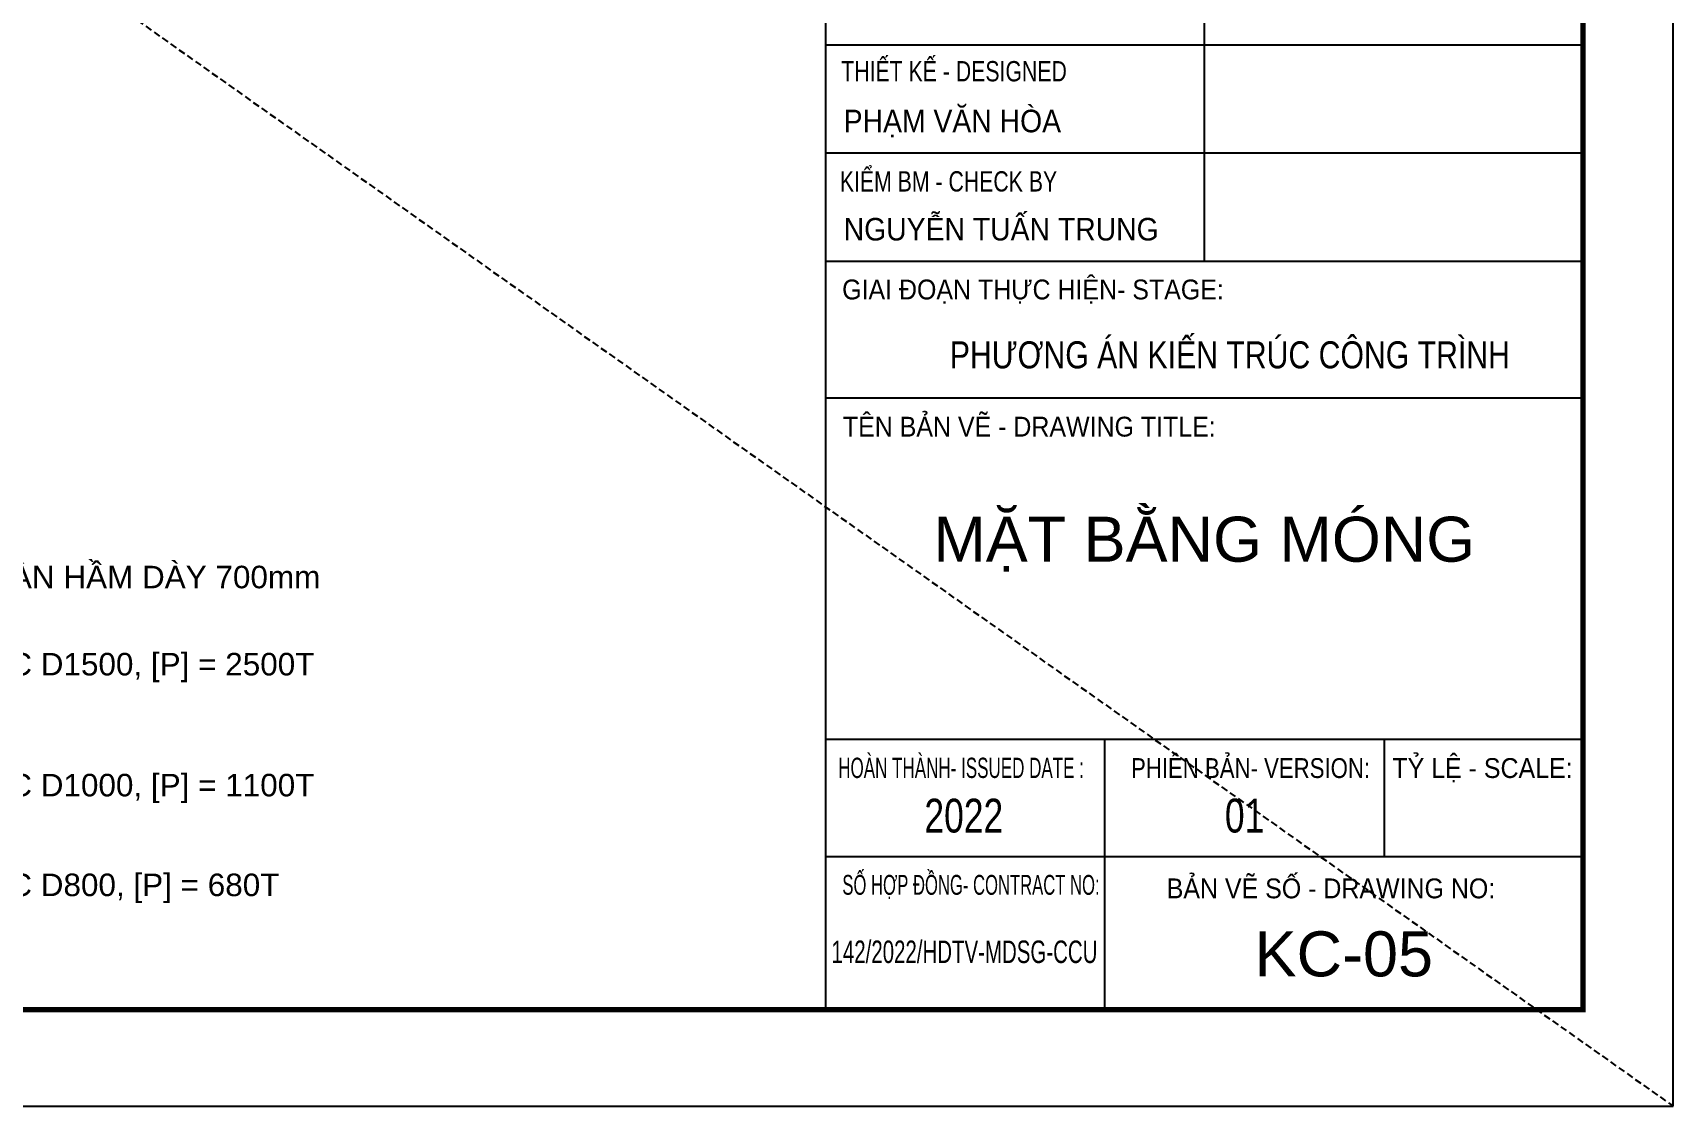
# Model space of a CAD drawing. Header units: millimetres. Extents: x -80883 to 1373228, y -532110 to 182357.
# Drawn here: x 777356 to 813772, y -366824 to -342991 of the extents above; entities that cross this region are included whole.
import ezdxf
from ezdxf.enums import TextEntityAlignment as Align

# ---------------------------------------------------------------- set-up
doc = ezdxf.new("R2010")
doc.units = ezdxf.units.MM
doc.header["$LTSCALE"] = 100
doc.linetypes.add('DASHED', pattern=[4.5, 3, -1.5])
doc.layers.add('ccu11-Dim', color=8, linetype='Continuous')
doc.layers.add('ccu11-Khuat', color=9, linetype='DASHED')
doc.layers.add('ccu12-Tencaukien', color=9, linetype='Continuous', lineweight=15)
doc.layers.add('KT-Net thay', color=7, linetype='Continuous', lineweight=15)
doc.styles.add('51KHUNG TEN$0$khung ten A1$1$Standard', font='', dxfattribs={"width": 0.9})
doc.styles.add('Arial', font='arial.ttf', dxfattribs={"width": 0.7})
doc.styles.get('51KHUNG TEN$0$khung ten A1$1$Standard').set_extended_font_data('.VnArialH')

# ---------------------------------------------------------------- blocks, each defined once
blk = doc.blocks.new('Khung ten_A1', base_point=(-3406704.146300548, 253379.4571428571))
for p, q in [((74690.0000736125, 58470.71462224188), (74690.0000736125, 1071.905460684065)), ((74690.0000736125, 58470.71462224188), (74690.0000736125, 1071.905460684065)), ((78895.00004802796, 14187.50453516452), (78895.00004802796, 9381.790279782406)), ((74690.00007528887, 11784.64740747343), (83100.0000207263, 11784.64740747343)), ((74690.00007528887, 11784.64740747343), (83100.0000207263, 11784.64740747343)), ((74690.00007528887, 11784.64740747343), (83100.0000207263, 11784.64740747343)), ((74690.00007528887, 11784.64740747343), (83100.0000207263, 11784.64740747343)), ((74690.00007528887, 10583.21884362501), (83100.0000207263, 10583.21884362501)), ((74690.00007528887, 10583.21884362501), (83100.0000207263, 10583.21884362501)), ((74690.00007528887, 9381.790279782406), (83100.0000207263, 9381.790279782406)), ((74690.00007528887, 9381.790279782406), (83100.0000207263, 9381.790279782406)), ((74690.00007528887, 7865.889528378742), (83100.0000207263, 7865.889528378742)), ((74690.00007528887, 7865.889528378742), (83100.0000207263, 7865.889528378742)), ((74690.00007528887, 7865.889528378742), (83100.0000207263, 7865.889528378742)), ((74690.00007528887, 4075.47686899257), (83100.0000207263, 4075.47686899257)), ((74690.00007528887, 4075.47686899257), (83100.0000207263, 4075.47686899257)), ((77787.96944215553, 4075.47686899257), (77787.96944215553, 1071.905459374393)), ((80891.65989867237, 4075.47686899257), (80891.65989867237, 2773.929258158212)), ((74690.00007528887, 2773.929258158212), (83100.0000207263, 2773.929258158212)), ((74690.00007528887, 2773.929258158212), (83100.0000207263, 2773.929258158212))]:
    blk.add_line(p, q)
at = {"layer": 'Defpoints', "color": 1}
blk.add_lwpolyline([(84100.00001422896, 0.00070554343983531), (84100.00001422896, 59470.71461593082), (0.0005449944292195145, 59470.71461593082), (0.0005449944292195145, 0.00070554343983531)], close=True, dxfattribs=at)
at = {"layer": 'KT-Net thay', "const_width": 59.99999962133673}
blk.add_lwpolyline([(2700.000527867276, 1070.714984496371), (83100.00002052257, 1070.714984496371), (83100.00002052257, 58470.71462224188), (2700.000527867276, 58470.71462224188)], close=True, dxfattribs=at)
at = {"color": 2, "style": '51KHUNG TEN$0$khung ten A1$1$Standard'}
for s, height, width, p in [('ThiÕt kÕ - designed', 225.2678557339695, 0.7499999997724808, (74865.43292140658, 11377.64241478215)), ('KiÓm BM - check by', 225.2678557337872, 0.7499999997726992, (74849.57632755459, 10154.74333423647)), ('giai ®o¹n thùc hiÖn- stage:', 220.2619033317955, 0.9, (74875.49895183186, 8956.929301455879)), ('tªn b¶n vÏ - drawing title:', 220.2619033317955, 0.9, (74883.74750464025, 7434.09685831629)), ('Hoµn thµnh- issued date : ', 225.2678557338783, 0.6, (74832.18000628971, 3643.684198930117)), ('phiªn b¶n- version:', 220.2619033317955, 0.8, (78082.04587084107, 3643.684198930117)), ('tû lÖ - scale:', 220.2619033317955, 0.9, (80982.99198203647, 3643.684198930117)), ('01', 375.446426223161, 0.7499999997725681, (79124.05096408093, 3038.20380559047)), ('sè hîp ®ång- CONTRACT NO:', 220.2619033317955, 0.6, (74877.79772876247, 2347.210627526176)), ('B¶n vÏ sè - drawing no:', 220.2619033317955, 0.9, (78478.30259409812, 2308.000886768932))]:
    blk.add_text(s, height=height, dxfattribs=dict(at, width=width)).set_placement(p)
at = {"color": 1, "style": '51KHUNG TEN$0$khung ten A1$1$Standard', "width": 0.9}
blk.add_text('PH¹M V¡N HßA', height=250.2976174625603, dxfattribs=at).set_placement((74892.69551565149, 10812.42662521372))
at = {"style": '51KHUNG TEN$0$khung ten A1$1$Standard'}
for s, height, width, p in [('nguyÔn TUÊN TRUNG', 250.2976174625603, 0.9, (74892.69551732787, 9610.998061365244)), ('PH¦¥NG ¸N KIÕN TRóC C¤NG TR×NH', 299.9999981066838, 0.8, (76070.61094365333, 8191.524607069805))]:
    blk.add_text(s, height=height, dxfattribs=dict(at, width=width)).set_placement(p)
at = {"color": 2, "style": '51KHUNG TEN$0$khung ten A1$1$Standard'}
for s, height, width, p in [('2022', 375.446426223161, 0.7499999997725681, (76225.91133278824, 3038.20380559047)), ('142/2022/hdtv-mdsg-ccu', 249.9999984222365, 0.65, (76233.38708794757, 1589.391734029661))]:
    blk.add_text(s, height=height, dxfattribs=dict(at, width=width)).set_placement(p, align=Align.CENTER)

msp = doc.modelspace()

# ---------------------------------------------------------------- linework, layer by layer
at = {"layer": 'ccu11-Khuat', "ltscale": 0.5}
msp.add_line((645571.9228618672, -247882.8557155165), (813771.9218526362, -366824.2835732747), dxfattribs=at)

# ---------------------------------------------------------------- block references
at = {"layer": 'ccu11-Dim', "xscale": 2.000000000621877, "yscale": 2.000000000621877, "zscale": 2.000000000621877}
msp.add_blockref('Khung ten_A1', (-6167836.37294777, 139934.6294589236), dxfattribs=at)

# ---------------------------------------------------------------- texts
at = {"layer": 'ccu11-Dim', "color": 31, "style": 'Arial'}
for s, p in [('MẶT BẰNG MÓNG', (803361.9219167528, -354234.7478436826)), ('KC-05', (806459.8912847864, -363442.2811691345))]:
    msp.add_text(s, height=1000, dxfattribs=at).set_placement(p, align=Align.MIDDLE_CENTER)
at = {"layer": 'ccu12-Tencaukien', "color": 31, "style": 'Arial'}
for s, p in [('SÀN HẦM DÀY 700mm', (776404.0015202573, -355324.5082495929)), ('- CỌC D1500, [P] = 2500T', (775359.2162163864, -357259.278725106)), ('- CỌC D1000, [P] = 1100T', (775359.2162163864, -359944.722657102)), ('- CỌC D800, [P] = 680T', (775359.2162163864, -362159.7487896368))]:
    msp.add_text(s, height=499.9999999999999, dxfattribs=at).set_placement(p)

doc.saveas('drawing.dxf')
